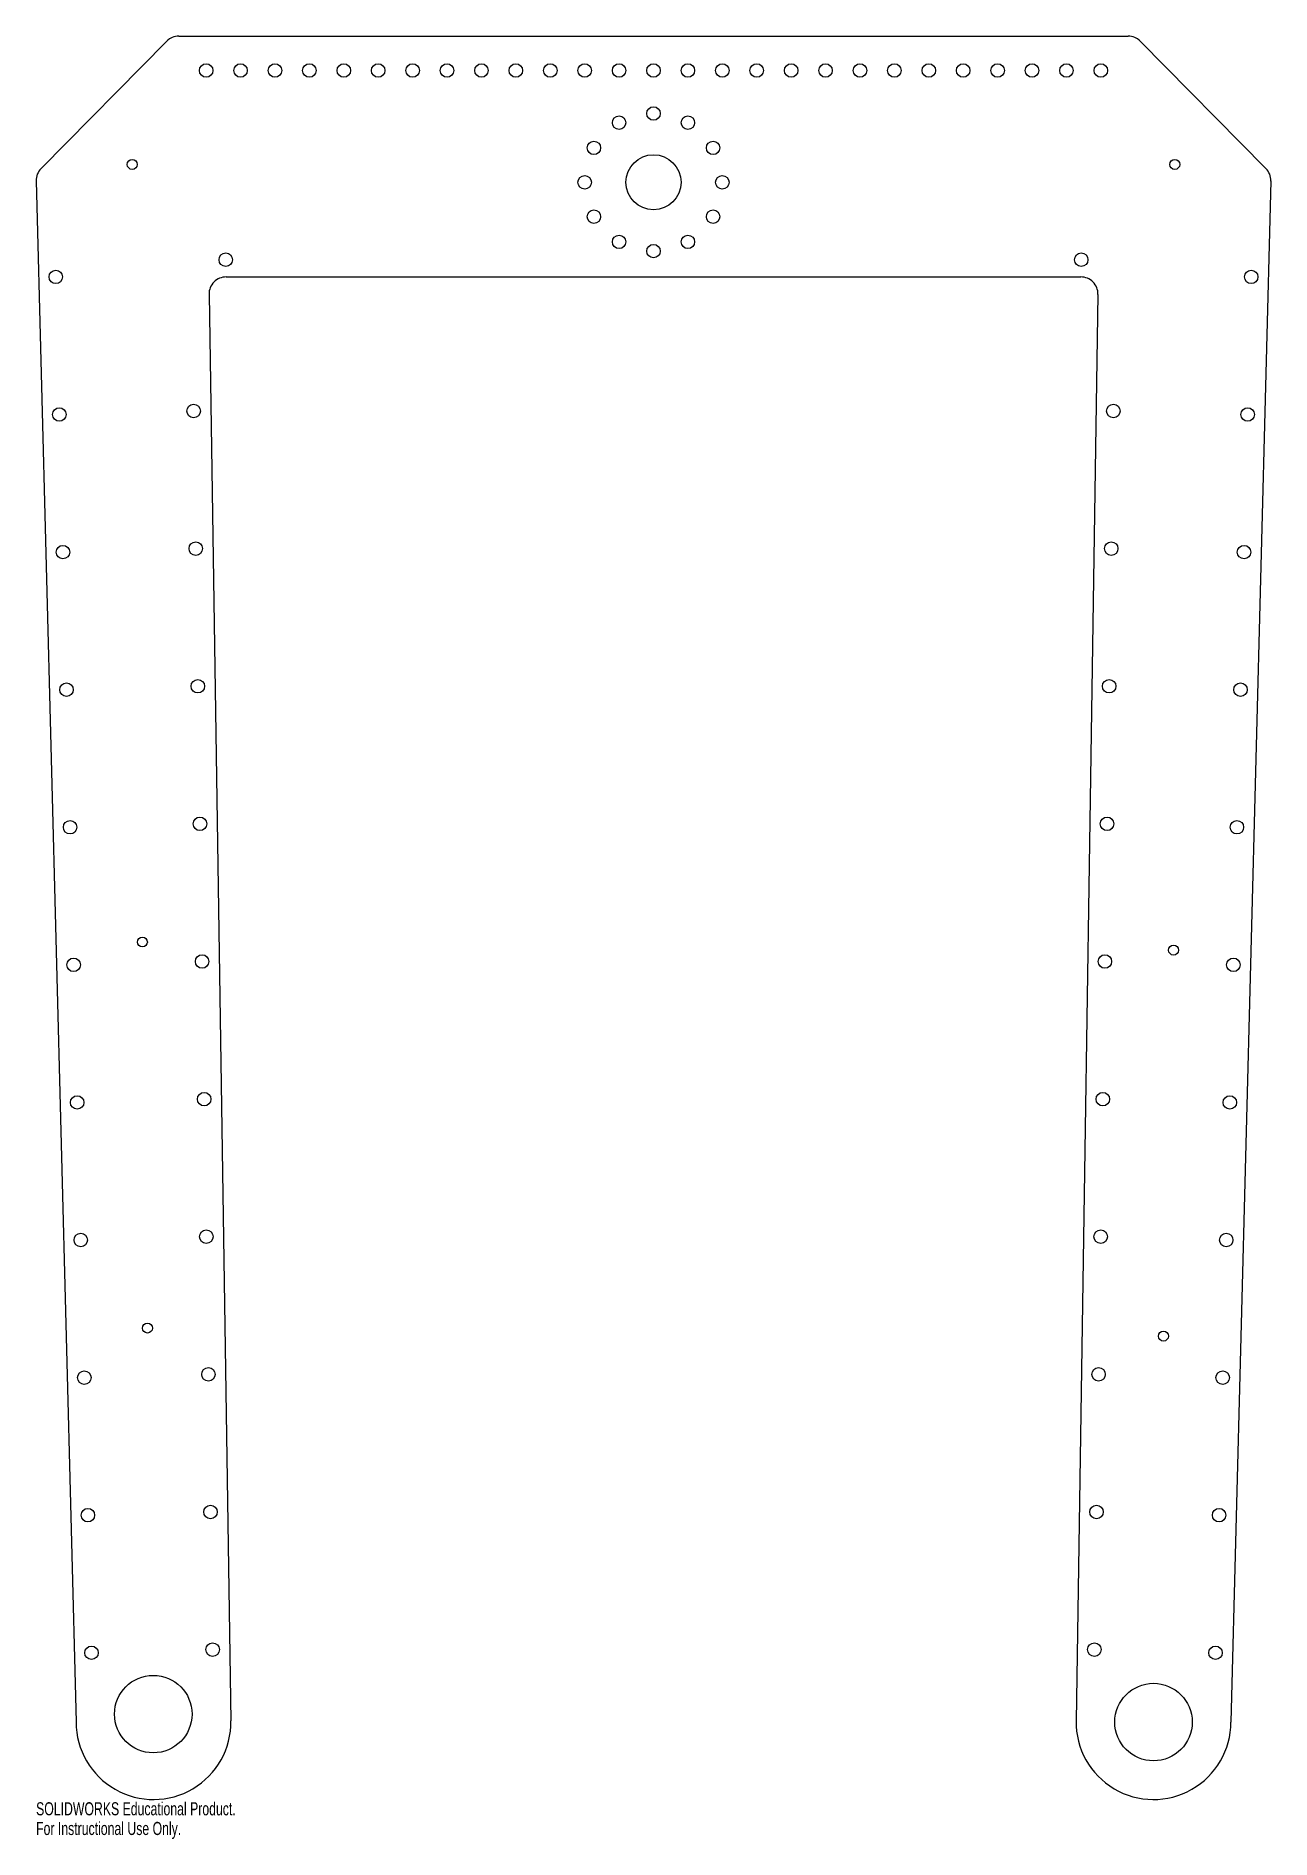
# Model space of a CAD drawing. Header units: inches. Extents: x 1 to 19, y -25.2 to 1.
import ezdxf

# ---------------------------------------------------------------- set-up
doc = ezdxf.new("R2010")
doc.units = ezdxf.units.IN
doc.header["$MEASUREMENT"] = 0
doc.styles.add('SLDTEXTSTYLE0', font='TXT', dxfattribs={"width": 0.7})

msp = doc.modelspace()

# ---------------------------------------------------------------- linework, layer by layer
at = {"color": 7, "linetype": 'Continuous', "lineweight": 25}
for p, q in [((2.927, 0.926), (1.101, -0.924)), ((3.105, 1), (16.895, 1)), ((17.073, 0.926), (18.899, -0.924)), ((1.029, -1.106), (1.61, -23.5)), ((18.971, -1.106), (18.39, -23.5)), ((3.792, -2.5), (16.208, -2.5)), ((3.542, -2.754), (3.86, -23.483)), ((16.458, -2.754), (16.14, -23.483))]:
    msp.add_line(p, q, dxfattribs=at)
for centre, radius in [((3.5, 0.5), 0.098), ((4, 0.5), 0.098), ((4.5, 0.5), 0.098), ((5, 0.5), 0.098), ((5.5, 0.5), 0.098), ((6, 0.5), 0.098), ((6.5, 0.5), 0.098), ((7, 0.5), 0.098), ((7.5, 0.5), 0.098), ((8, 0.5), 0.098), ((8.5, 0.5), 0.098), ((9, 0.5), 0.098), ((9.5, 0.5), 0.098), ((10, 0.5), 0.098), ((10.5, 0.5), 0.098), ((11, 0.5), 0.098), ((11.5, 0.5), 0.098), ((12, 0.5), 0.098), ((12.5, 0.5), 0.098), ((13, 0.5), 0.098), ((13.5, 0.5), 0.098), ((14, 0.5), 0.098), ((14.5, 0.5), 0.098), ((15, 0.5), 0.098), ((15.5, 0.5), 0.098), ((16, 0.5), 0.098), ((16.5, 0.5), 0.098), ((9.5, -0.259), 0.098), ((10, -0.125), 0.098), ((10.5, -0.259), 0.098), ((9.134, -0.625), 0.098), ((10, -1.125), 0.4), ((10.866, -0.625), 0.098), ((2.426, -0.866), 0.072), ((9, -1.125), 0.098), ((11, -1.125), 0.098), ((17.574, -0.866), 0.072), ((9.134, -1.625), 0.098), ((10.866, -1.625), 0.098), ((9.5, -1.991), 0.098), ((10, -2.125), 0.098), ((10.5, -1.991), 0.098), ((3.785, -2.25), 0.098), ((16.215, -2.25), 0.098), ((1.315, -2.5), 0.098), ((18.685, -2.5), 0.098), ((1.367, -4.499), 0.098), ((3.318, -4.449), 0.098), ((16.682, -4.449), 0.098), ((18.633, -4.499), 0.098), ((1.419, -6.499), 0.098), ((3.349, -6.448), 0.098), ((16.651, -6.448), 0.098), ((18.581, -6.499), 0.098), ((3.379, -8.448), 0.098), ((16.621, -8.448), 0.098), ((1.471, -8.498), 0.098), ((18.529, -8.498), 0.098), ((1.523, -10.497), 0.098), ((3.41, -10.448), 0.098), ((16.59, -10.448), 0.098), ((18.477, -10.497), 0.098), ((2.574, -12.165), 0.072), ((17.556, -12.283), 0.072), ((1.574, -12.497), 0.098), ((3.441, -12.448), 0.098), ((16.559, -12.448), 0.098), ((18.426, -12.497), 0.098), ((1.626, -14.496), 0.098), ((3.471, -14.448), 0.098), ((16.529, -14.448), 0.098), ((18.374, -14.496), 0.098), ((1.678, -16.495), 0.098), ((3.502, -16.447), 0.098), ((16.498, -16.447), 0.098), ((18.322, -16.495), 0.098), ((2.647, -17.775), 0.072), ((17.41, -17.892), 0.072), ((1.73, -18.495), 0.098), ((3.533, -18.447), 0.098), ((16.467, -18.447), 0.098), ((18.27, -18.495), 0.098), ((1.782, -20.494), 0.098), ((3.563, -20.447), 0.098), ((16.437, -20.447), 0.098), ((18.218, -20.494), 0.098), ((1.834, -22.493), 0.098), ((3.594, -22.447), 0.098), ((16.406, -22.447), 0.098), ((18.166, -22.493), 0.098), ((2.732, -23.384), 0.563), ((17.265, -23.5), 0.563)]:
    msp.add_circle(centre, radius, dxfattribs=at)
for centre, radius, start, end in [((3.105, 0.75), 0.25, 90, 135.3742), ((16.895, 0.75), 0.25, 44.6258, 90), ((1.279, -1.1), 0.25, 135.3742, 181.4869), ((18.721, -1.1), 0.25, 358.5131, 44.6258), ((3.792, -2.75), 0.25, 90, 180.878), ((16.208, -2.75), 0.25, 359.122, 90), ((2.735, -23.5), 1.125, 180, 0.878), ((17.265, -23.5), 1.125, 179.122, 0)]:
    msp.add_arc(centre, radius, start, end, dxfattribs=at)

# ---------------------------------------------------------------- texts
at = {"color": 7, "linetype": 'Continuous', "char_height": 0.1903, "attachment_point": 1, "style": 'SLDTEXTSTYLE0'}
for s, insert in [('SOLIDWORKS Educational Product.', (1.029, -24.665)), ('For Instructional Use Only.', (1.029, -24.951))]:
    msp.add_mtext(s, dxfattribs=dict(at, insert=insert))

doc.saveas('drawing.dxf')
